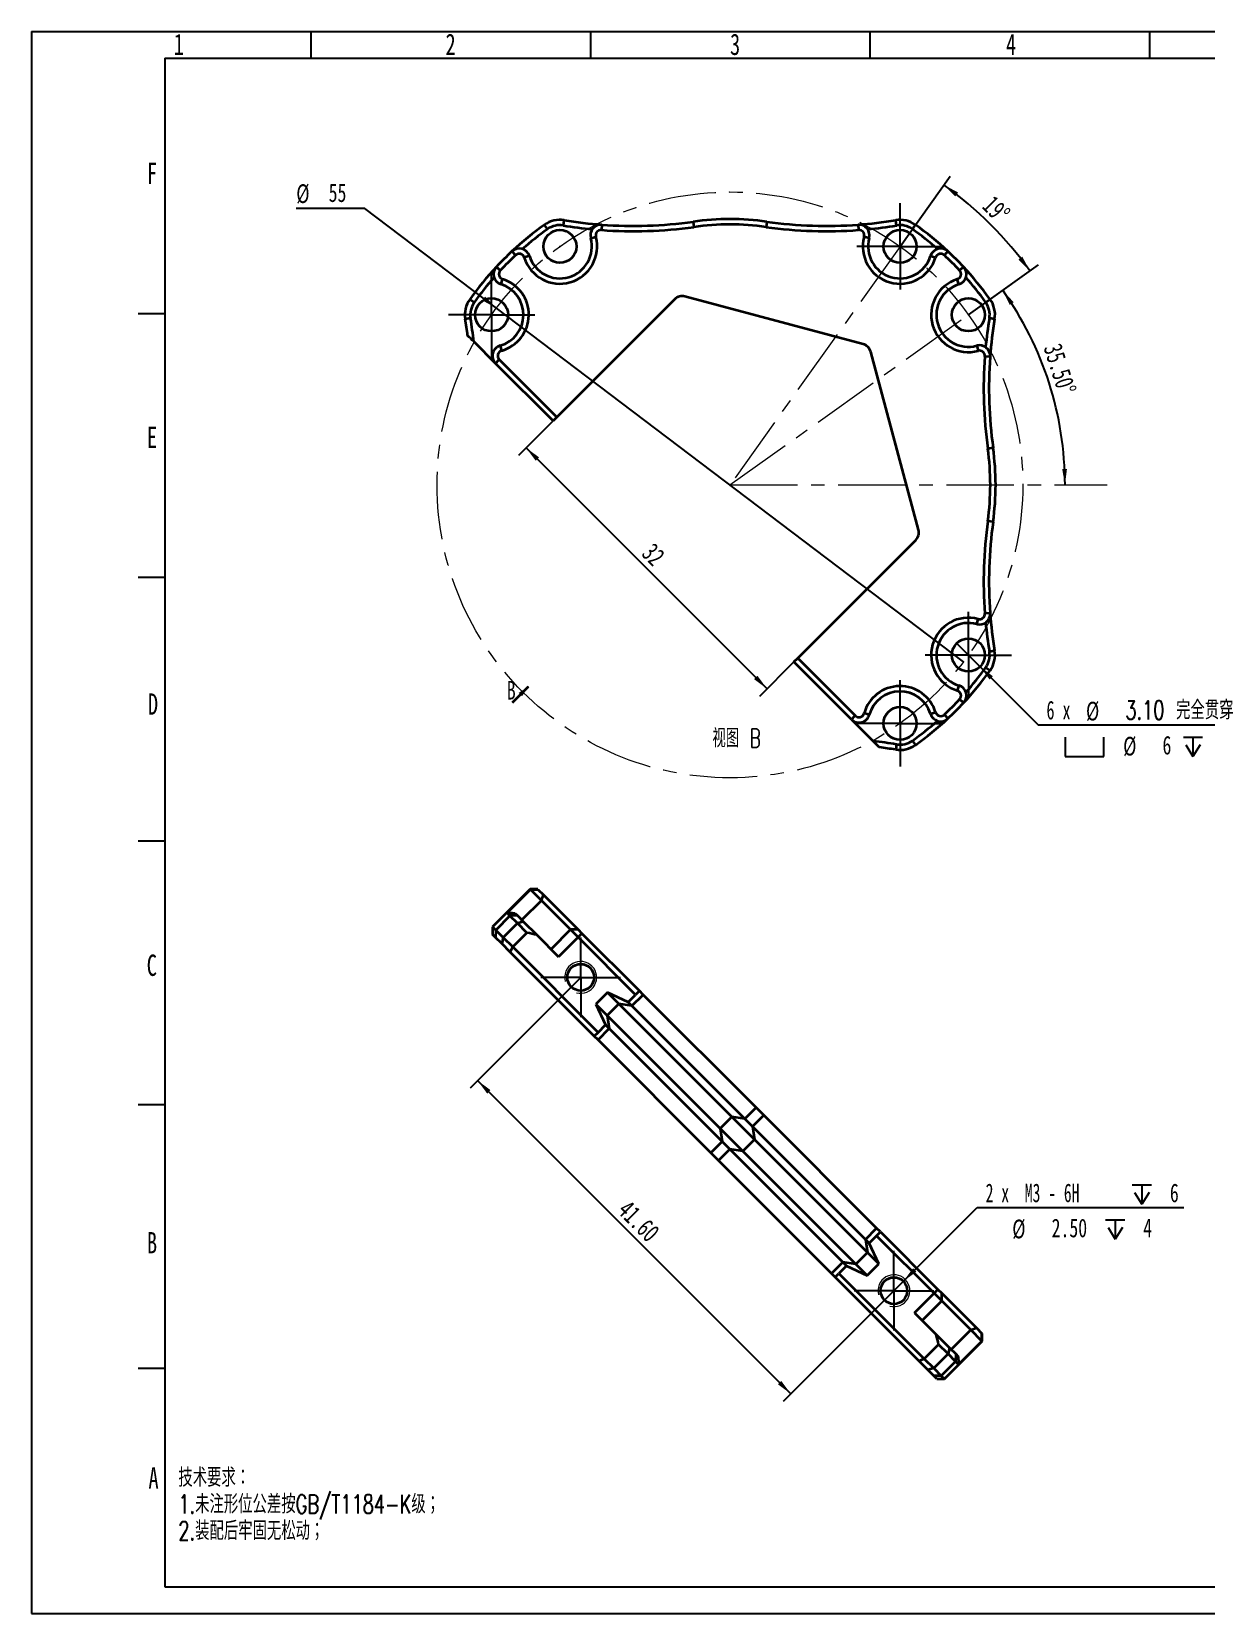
# Model space of a CAD drawing. Header units: millimetres. Extents: x 0 to 420, y 0 to 297.
# Drawn here: x 0 to 220.6, y 0 to 297 of the extents above; entities that cross this region are included whole.
import ezdxf

# ---------------------------------------------------------------- set-up
doc = ezdxf.new("R2010")
doc.units = ezdxf.units.MM
doc.header["$PDSIZE"] = -1
for name, pattern in [('CENTERX2', [20.32, 12.7, -2.54, 2.54, -2.54]), ('HIDDEN', [1.905, 1.27, -0.635]), ('PHANTOM', [12.7, 6.35, -1.27, 1.27, -1.27, 1.27, -1.27])]:
    doc.linetypes.add(name, pattern=pattern)
for name, color, linetype in [('中心线', 6, 'CENTERX2'), ('尺寸线', 5, 'Continuous'), ('细实线', 7, 'Continuous')]:
    doc.layers.add(name, color=color, linetype=linetype)
doc.layers.add('图框', color=7, linetype='Continuous', lineweight=50)
doc.layers.add('粗实线', color=7, linetype='Continuous', lineweight=25)
doc.styles.add('SLDTEXTSTYLE0', font='TXT', dxfattribs={"width": 0.7, "bigfont": 'bigfont'})
doc.styles.add('SLDTEXTSTYLE1', font='TXT', dxfattribs={"width": 0.7})
doc.styles.add('SLDTEXTSTYLE3', font='TXT', dxfattribs={"width": 0.633333})
doc.styles.add('SLDTEXTSTYLE4', font='TXT', dxfattribs={"width": 0.616667})
doc.styles.add('SLDTEXTSTYLE5', font='TXT', dxfattribs={"width": 0.65, "bigfont": 'bigfont'})
doc.dimstyles.new('SLDDIMSTYLE0', dxfattribs={"dimtxt": 3.5, "dimasz": 3, "dimexe": 0, "dimexo": 0.0625, "dimgap": 0.875, "dimtad": 2, "dimlfac": 0.5, "dimrnd": 1e-09, "dimzin": 12, "dimdsep": 46, "dimtxsty": 'SLDTEXTSTYLE1', "dimblk1": 'NONE', "dimsah": 1, "dimcen": 0, "dimadec": 0, "dimazin": 3, "dimtfac": 1, "dimtmove": 0, "dimatfit": 3, "dimldrblk": 'NONE', "dimfxl": 0, "dimfrac": 2, "dimtolj": 1, "dimtzin": 12, "dimarcsym": 0})
doc.dimstyles.new('SLDDIMSTYLE1', dxfattribs={"dimtxt": 3.5, "dimasz": 3, "dimexe": 0, "dimexo": 0.0625, "dimgap": 0.875, "dimtad": 2, "dimdec": 4, "dimlfac": 0.5, "dimzin": 4, "dimdsep": 46, "dimtxsty": 'SLDTEXTSTYLE1', "dimsah": 1, "dimcen": 0.09, "dimazin": 1, "dimtfac": 1, "dimtofl": 0, "dimtmove": 0, "dimatfit": 3, "dimfxl": 0, "dimfrac": 2, "dimtolj": 1, "dimtzin": 12, "dimarcsym": 0})
doc.dimstyles.new('SLDDIMSTYLE2', dxfattribs={"dimtxt": 3.5, "dimasz": 3, "dimexe": 0, "dimexo": 0.0625, "dimgap": 0.875, "dimtad": 2, "dimdec": 4, "dimlfac": 0.5, "dimzin": 12, "dimdsep": 46, "dimtxsty": 'SLDTEXTSTYLE1', "dimsah": 1, "dimcen": 0.09, "dimazin": 3, "dimtfac": 1, "dimtofl": 0, "dimtmove": 0, "dimatfit": 3, "dimfxl": 0, "dimfrac": 2, "dimtolj": 1, "dimtzin": 12, "dimarcsym": 0})
doc.dimstyles.new('SLDDIMSTYLE3', dxfattribs={"dimtxt": 3.5, "dimasz": 3, "dimexe": 0, "dimexo": 0.0625, "dimgap": 0.875, "dimtad": 0, "dimtih": 1, "dimtoh": 1, "dimlfac": 0.5, "dimrnd": 1e-09, "dimzin": 4, "dimdsep": 46, "dimtxsty": 'SLDTEXTSTYLE1', "dimblk1": 'NONE', "dimsah": 1, "dimcen": 0, "dimadec": 0, "dimazin": 1, "dimtfac": 1, "dimtmove": 0, "dimatfit": 3, "dimldrblk": 'NONE', "dimfxl": 0, "dimfrac": 2, "dimtolj": 1, "dimtzin": 12, "dimarcsym": 0})
doc.dimstyles.new('SLDDIMSTYLE4', dxfattribs={"dimtxt": 3.5, "dimasz": 3, "dimexe": 0, "dimexo": 0.0625, "dimgap": 0.875, "dimtad": 2, "dimlfac": 0.5, "dimrnd": 1e-09, "dimzin": 12, "dimdsep": 46, "dimtxsty": 'SLDTEXTSTYLE1', "dimsah": 1, "dimcen": 0.09, "dimadec": 0, "dimazin": 3, "dimtfac": 1, "dimtofl": 0, "dimtmove": 0, "dimatfit": 3, "dimfxl": 0, "dimfrac": 2, "dimtolj": 1, "dimtzin": 12, "dimarcsym": 0})
doc.dimstyles.new('SLDDIMSTYLE6', dxfattribs={"dimtxt": 3.5, "dimasz": 3, "dimexe": 0, "dimexo": 0.0625, "dimgap": 0.875, "dimtad": 2, "dimlfac": 0.5, "dimrnd": 1e-09, "dimzin": 4, "dimdsep": 46, "dimtxsty": 'SLDTEXTSTYLE1', "dimsah": 1, "dimcen": 0.09, "dimadec": 0, "dimazin": 1, "dimtfac": 1, "dimtofl": 0, "dimtmove": 0, "dimatfit": 3, "dimfxl": 0, "dimfrac": 2, "dimtolj": 1, "dimtzin": 12, "dimarcsym": 0})
doc.dimstyles.new('SLDDIMSTYLE7', dxfattribs={"dimtxt": 3.5, "dimasz": 3, "dimexe": 0, "dimexo": 0.0625, "dimgap": 0.875, "dimtad": 0, "dimtih": 1, "dimtoh": 1, "dimdec": 6, "dimlfac": 0.5, "dimrnd": 1e-09, "dimzin": 12, "dimdsep": 46, "dimtxsty": 'SLDTEXTSTYLE1', "dimblk1": 'NONE', "dimsah": 1, "dimcen": 0, "dimadec": 0, "dimazin": 3, "dimtfac": 1, "dimtmove": 0, "dimatfit": 3, "dimldrblk": 'NONE', "dimfxl": 0, "dimfrac": 2, "dimtolj": 1, "dimtzin": 12, "dimarcsym": 0})

# ---------------------------------------------------------------- blocks, each defined once
blk = doc.blocks.new('_D')
at = {"layer": '尺寸线'}
for p, q in [((62.55, 263.81), (49.71, 263.81)), ((87.3, 245.08), (62.55, 263.81)), ((175, 178.69), (87.3, 245.08))]:
    blk.add_line(p, q, dxfattribs=at)
blk.add_solid([(87.3, 245.08), (85.18, 247.25), (84.63, 246.54)], dxfattribs=at)
at = {"layer": '尺寸线', "char_height": 3.5, "attachment_point": 1, "style": 'SLDTEXTSTYLE1'}
for s, insert in [('%%c', (49.71, 268.33)), ('55', (55.78, 268.52))]:
    blk.add_mtext(s, dxfattribs=dict(at, insert=insert))
blk = doc.blocks.new('_None')
blk = doc.blocks.new('_D_1')
at = {"layer": '尺寸线'}
blk.add_line((175.93, 243.83), (184, 249.59), dxfattribs=at)
blk.add_arc((131.15, 211.89), 62.92, 0, 35.5, dxfattribs=at)
for points in [[(182.37, 248.42), (183.68, 245.69), (184.43, 246.19)], [(194.07, 211.89), (194.44, 214.9), (193.54, 214.88)]]:
    blk.add_solid(points, dxfattribs=at)
at = {"layer": '尺寸线', "insert": (193.35, 238.74), "char_height": 3.5, "attachment_point": 1, "rotation": 287.75, "style": 'SLDTEXTSTYLE1'}
blk.add_mtext('35.50°', dxfattribs=at)
blk = doc.blocks.new('_D_2')
at = {"layer": '尺寸线'}
for p, q in [((163.09, 256.67), (172.49, 269.85)), ((175.93, 243.83), (189.11, 253.23))]:
    blk.add_line(p, q, dxfattribs=at)
blk.add_arc((131.15, 211.89), 69.19, 35.5, 54.5, dxfattribs=at)
for points in [[(171.33, 268.22), (173.47, 266.06), (174, 266.79)], [(187.48, 252.07), (186.05, 254.74), (185.33, 254.2)]]:
    blk.add_solid(points, dxfattribs=at)
at = {"layer": '尺寸线', "insert": (180.79, 266.48), "char_height": 3.5, "attachment_point": 1, "rotation": 315, "style": 'SLDTEXTSTYLE1'}
blk.add_mtext('19°', dxfattribs=at)
blk = doc.blocks.new('SW_SYMBOL_HOLE_SPOT')
at = {"layer": '尺寸线', "color": 0}
for p, q in [((0, 875), (0, 75)), ((1600, 75), (1600, 875)), ((0, 75), (1600, 75))]:
    blk.add_line(p, q, dxfattribs=at)
blk = doc.blocks.new('SW_SYMBOL_HOLE_DEPTH')
at = {"layer": '尺寸线', "color": 0}
for p, q in [((0, 875), (800, 875)), ((400, 875), (400, 75)), ((100, 555), (400, 75)), ((700, 555), (400, 75))]:
    blk.add_line(p, q, dxfattribs=at)
blk = doc.blocks.new('_D_3')
at = {"layer": '尺寸线'}
for p, q in [((173.74, 182.14), (178.12, 177.76)), ((178.12, 177.76), (189, 166.85)), ((189, 166.85), (235.72, 166.85))]:
    blk.add_line(p, q, dxfattribs=at)
blk.add_solid([(178.12, 177.76), (179.92, 175.32), (180.55, 175.95)], dxfattribs=at)
at = {"layer": '尺寸线', "xscale": 0.004511737089201878, "yscale": 0.004511737089201878, "zscale": 0.004511737089201878}
for name, p in [('SW_SYMBOL_HOLE_SPOT', (194.13, 160.58)), ('SW_SYMBOL_HOLE_DEPTH', (216.3, 160.58))]:
    blk.add_blockref(name, p, dxfattribs=at)
at = {"layer": '尺寸线', "char_height": 3.5, "attachment_point": 1}
for s, insert, style in [('6 x', (190.59, 171.36), 'SLDTEXTSTYLE3'), ('%%c', (198.02, 171.17), 'SLDTEXTSTYLE1'), ('3.10 完全贯穿', (205.4, 171.36), 'SLDTEXTSTYLE0'), ('%%c', (205, 164.58), 'SLDTEXTSTYLE1'), ('6', (212.38, 164.78), 'SLDTEXTSTYLE1'), ('3.10', (223.36, 164.78), 'SLDTEXTSTYLE1')]:
    blk.add_mtext(s, dxfattribs=dict(at, insert=insert, style=style))
blk = doc.blocks.new('_D_4')
at = {"layer": '尺寸线'}
for p, q in [((97.92, 223.91), (91.45, 217.44)), ((138.12, 173.6), (92.86, 218.86)), ((143.17, 178.65), (136.71, 172.19))]:
    blk.add_line(p, q, dxfattribs=at)
for points in [[(92.86, 218.86), (94.67, 216.42), (95.3, 217.06)], [(138.12, 173.6), (136.32, 176.04), (135.68, 175.41)]]:
    blk.add_solid(points, dxfattribs=at)
at = {"layer": '尺寸线', "insert": (116.85, 201.25), "char_height": 3.5, "attachment_point": 1, "rotation": 315, "style": 'SLDTEXTSTYLE1'}
blk.add_mtext('32', dxfattribs=at)
blk = doc.blocks.new('SW_CENTERMARKSYMBOL_0')
at = {"layer": '中心线', "color": 0}
for p, q in [((0, 5), (0, 8.1)), ((0, 0), (0, 5)), ((-5, 0), (-8.1, 0)), ((0, 0), (-5, 0)), ((0, 0), (0, -5)), ((0, 0), (5, 0)), ((5, 0), (8.1, 0)), ((0, -5), (0, -8.1))]:
    blk.add_line(p, q, dxfattribs=at)
blk = doc.blocks.new('SW_CENTERMARKSYMBOL_1')
at = {"layer": '中心线', "color": 0}
for p, q in [((0, 5), (0, 8.1)), ((0, 0), (0, 5)), ((-5, 0), (-8.1, 0)), ((0, 0), (-5, 0)), ((0, 0), (0, -5)), ((0, 0), (5, 0)), ((5, 0), (8.1, 0)), ((0, -5), (0, -8.1))]:
    blk.add_line(p, q, dxfattribs=at)
blk = doc.blocks.new('SW_CENTERMARKSYMBOL_2')
at = {"layer": '中心线', "color": 0}
for p, q in [((0, 5), (0, 8.1)), ((0, 0), (0, 5)), ((-5, 0), (-8.1, 0)), ((0, 0), (-5, 0)), ((0, 0), (0, -5)), ((0, 0), (5, 0)), ((5, 0), (8.1, 0)), ((0, -5), (0, -8.1))]:
    blk.add_line(p, q, dxfattribs=at)
blk = doc.blocks.new('SW_CENTERMARKSYMBOL_3')
at = {"layer": '中心线', "color": 0}
for p, q in [((0, 5), (0, 8.1)), ((0, 0), (0, 5)), ((-5, 0), (-8.1, 0)), ((0, 0), (-5, 0)), ((0, 0), (0, -5)), ((0, 0), (5, 0)), ((5, 0), (8.1, 0)), ((0, -5), (0, -8.1))]:
    blk.add_line(p, q, dxfattribs=at)
blk = doc.blocks.new('SW_PROJECTIONARROW_0')
at = {"color": 0, "linetype": 'HIDDEN', "lineweight": 18}
blk.add_line((90.29, 171.03), (93.29, 174.03), dxfattribs=at)
blk.add_line((90.29, 171.03), (93.29, 174.03), dxfattribs=at)
at = {"color": 0, "linetype": 'PHANTOM', "lineweight": 35}
blk.add_line((90.29, 171.03), (93.29, 174.03), dxfattribs=at)
at = {"color": 0, "linetype": 'Continuous', "lineweight": 35}
blk.add_solid([(93.29, 174.03), (91.47, 172.85), (92.11, 172.21)], dxfattribs=at)
blk.add_solid([(93.29, 174.03), (91.47, 172.85), (92.11, 172.21)], dxfattribs=at)
at = {"color": 0, "linetype": 'Continuous', "lineweight": 35, "insert": (89.24, 175.09), "char_height": 3.5, "attachment_point": 1, "style": 'SLDTEXTSTYLE1'}
blk.add_mtext('B', dxfattribs=at)
blk.add_mtext('B', dxfattribs=at)
blk = doc.blocks.new('_D_6')
at = {"layer": '尺寸线'}
for p, q in [((103.12, 119.42), (82.33, 98.64)), ((142.58, 41.22), (83.75, 100.05)), ((161.95, 60.59), (141.16, 39.8))]:
    blk.add_line(p, q, dxfattribs=at)
for points in [[(83.75, 100.05), (85.55, 97.61), (86.18, 98.25)], [(142.58, 41.22), (140.77, 43.66), (140.14, 43.02)]]:
    blk.add_solid(points, dxfattribs=at)
at = {"layer": '尺寸线', "insert": (112.32, 77.86), "char_height": 3.5, "attachment_point": 1, "rotation": 315, "style": 'SLDTEXTSTYLE1'}
blk.add_mtext('41.60', dxfattribs=at)
blk = doc.blocks.new('_D_7')
at = {"layer": '尺寸线'}
for p, q in [((163.72, 62.36), (177.58, 76.2)), ((177.58, 76.2), (216.37, 76.2)), ((160.18, 58.82), (163.72, 62.36))]:
    blk.add_line(p, q, dxfattribs=at)
blk.add_solid([(163.72, 62.36), (166.16, 64.16), (165.52, 64.79)], dxfattribs=at)
at = {"layer": '尺寸线', "xscale": 0.004511737089201878, "yscale": 0.004511737089201878, "zscale": 0.004511737089201878}
for p in [(206.7, 76.51), (201.7, 69.92)]:
    blk.add_blockref('SW_SYMBOL_HOLE_DEPTH', p, dxfattribs=at)
at = {"layer": '尺寸线', "char_height": 3.5, "attachment_point": 1}
for s, insert, style in [('2 x  M3 - 6H', (179.17, 80.71), 'SLDTEXTSTYLE4'), ('6', (213.77, 80.71), 'SLDTEXTSTYLE1'), ('%%c', (184.17, 73.93), 'SLDTEXTSTYLE1'), ('2.50', (191.56, 74.12), 'SLDTEXTSTYLE1'), ('4', (208.76, 74.12), 'SLDTEXTSTYLE1')]:
    blk.add_mtext(s, dxfattribs=dict(at, insert=insert, style=style))
blk = doc.blocks.new('SW_CENTERMARKSYMBOL_4')
at = {"layer": '中心线', "color": 0}
for p, q in [((0, 5), (0, 7.5)), ((0, 0), (0, 5)), ((-5, 0), (-7.5, 0)), ((0, 0), (-5, 0)), ((0, 0), (0, -5)), ((0, 0), (5, 0)), ((5, 0), (7.5, 0)), ((0, -5), (0, -7.5))]:
    blk.add_line(p, q, dxfattribs=at)
blk = doc.blocks.new('SW_CENTERMARKSYMBOL_5')
at = {"layer": '中心线', "color": 0}
for p, q in [((0, 5), (0, 7.5)), ((0, 0), (0, 5)), ((-5, 0), (-7.5, 0)), ((0, 0), (-5, 0)), ((0, 0), (0, -5)), ((0, 0), (5, 0)), ((5, 0), (7.5, 0)), ((0, -5), (0, -7.5))]:
    blk.add_line(p, q, dxfattribs=at)

msp = doc.modelspace()

# ---------------------------------------------------------------- linework, layer by layer
at = {"color": 7, "linetype": 'Continuous', "lineweight": 35}
for p, q in [((99.8640771, 260.6116827), (100.0272487, 261.5982804)), ((162.4360294, 260.6116827), (162.2728578, 261.5982804)), ((96.8885789, 259.921754), (96.3078759, 260.7358695)), ((105.0026942, 258.2339868), (105.9679115, 258.4954359)), ((107.0830762, 260.7512561), (107.0081025, 259.7540706)), ((124.2089686, 261.3038283), (124.3480685, 260.3135499)), ((138.091138, 261.3038283), (137.9520381, 260.3135499)), ((155.2170303, 260.7512561), (155.2920041, 259.7540706)), ((157.2974123, 258.2339868), (156.3321951, 258.4954359)), ((165.4115277, 259.921754), (165.9922306, 260.7358695)), ((90.2081613, 255.7496438), (90.8905261, 255.018632)), ((172.0919453, 255.7496438), (171.4095804, 255.018632)), ((87.2893479, 252.8308304), (88.0203596, 252.1484655)), ((93.4825159, 254.8820382), (92.5277035, 254.5848292)), ((168.8175906, 254.8820382), (169.7724031, 254.5848292)), ((175.0107587, 252.8308304), (174.2797469, 252.1484655)), ((88.1569535, 249.5564757), (88.4541624, 250.5112882)), ((174.1431531, 249.5564757), (173.8459441, 250.5112882)), ((83.1172377, 246.1504128), (82.3031222, 246.7311157)), ((120.770085, 246.7638041), (98.6231413, 224.6168605)), ((156.1625888, 238.3156875), (122.7019366, 247.2814422)), ((179.9969844, 246.7311157), (179.1828689, 246.1504128)), ((82.4273089, 243.1749145), (81.4407112, 243.0117429)), ((180.8593953, 243.0117429), (179.8727976, 243.1749145)), ((83.0292296, 238.7965586), (87.1162032, 234.709585)), ((87.9912375, 238.0497491), (88.2608272, 237.0867738)), ((177.4951017, 238.0362974), (177.7565508, 237.0710802)), ((87.1162032, 234.709585), (87.82331, 235.4166918)), ((97.9160346, 223.9097537), (87.1162032, 234.709585)), ((87.82331, 235.4166918), (98.6231413, 224.6168605)), ((166.5425571, 203.4408218), (157.5768023, 236.9014739)), ((180.012371, 235.9559154), (179.0151855, 236.0308892)), ((98.6231413, 224.6168605), (97.9160346, 223.9097537)), ((180.5649432, 218.8300231), (179.5746648, 218.6909232)), ((180.5649432, 204.9478537), (179.5746648, 205.0869536)), ((143.8779753, 179.3620265), (166.024919, 201.5089701)), ((180.012371, 187.8219614), (179.0151855, 187.7469876)), ((177.4951017, 185.7415793), (177.7565508, 186.7067966)), ((143.1708685, 178.6549197), (143.8779753, 179.3620265)), ((153.9706999, 167.8550884), (143.1708685, 178.6549197)), ((143.8779753, 179.3620265), (154.6778066, 168.5621951)), ((179.8727976, 180.6029622), (180.8593953, 180.7661338)), ((179.1828689, 177.627464), (179.9969844, 177.046761)), ((174.1431531, 174.221401), (173.8459441, 173.2665886)), ((175.0107587, 170.9470464), (174.2797469, 171.6294113)), ((153.9706999, 167.8550884), (154.6778066, 168.5621951)), ((153.9706999, 167.8550884), (158.0576735, 163.7681147)), ((157.310864, 168.7301227), (156.3478887, 168.9997123)), ((168.8175906, 168.8958386), (169.7724031, 169.1930475)), ((172.0919453, 168.028233), (171.4095804, 168.7592447)), ((165.4115277, 163.8561228), (165.9922306, 163.0420073)), ((162.4360294, 163.1661941), (162.2728578, 162.1795964)), ((93.6403677, 135.9668025), (86.5692999, 128.8957347)), ((89.2814138, 131.5576323), (93.6654759, 135.9416943)), ((95.736456, 133.8707142), (92.0595007, 130.1937589)), ((95.0545812, 135.9668025), (93.6403677, 135.9668025)), ((93.6654759, 135.9416943), (93.6403677, 135.9668025)), ((93.6654759, 135.9416943), (95.0792709, 135.9421128)), ((95.736456, 133.8707142), (93.6654759, 135.9416943)), ((95.0545812, 135.9668025), (95.0792709, 135.9421128)), ((95.0792709, 135.9421128), (96.114761, 134.9066227)), ((95.736456, 133.8707142), (96.114761, 134.9066227)), ((101.2253127, 128.3818575), (95.736456, 133.8707142)), ((96.114761, 134.9066227), (102.6395262, 128.3818575)), ((89.8381583, 131.0008878), (87.1511525, 128.313882)), ((89.8381583, 131.0008878), (89.2814138, 131.5576323)), ((91.2426743, 131.0105853), (89.8381583, 131.0008878)), ((91.2666392, 129.5724068), (89.8381583, 131.0008878)), ((90.7559717, 131.4972879), (91.2426743, 131.0105853)), ((91.2426743, 131.0105853), (92.3854591, 129.8678006)), ((86.5692999, 128.8957347), (86.5692999, 127.4815211)), ((86.5692999, 128.8957347), (87.1511525, 128.313882)), ((87.1511525, 128.313882), (87.141455, 126.909366)), ((87.1511525, 128.313882), (88.5796335, 126.8854011)), ((91.2666392, 129.5724068), (88.5796335, 126.8854011)), ((90.3402323, 125.1248022), (93.0272381, 127.811808)), ((92.3854591, 129.8678006), (91.2666392, 129.5724068)), ((93.0272381, 127.811808), (91.2666392, 129.5724068)), ((92.3854591, 129.8678006), (94.8755974, 127.3776623)), ((101.2253127, 128.3818575), (97.5483574, 124.7049022)), ((102.6395262, 128.3818575), (101.2253127, 128.3818575)), ((102.6395262, 126.9676439), (101.2253127, 128.3818575)), ((102.6395262, 128.3818575), (103.346633, 127.6747507)), ((87.141455, 126.909366), (86.5692999, 127.4815211)), ((88.2842397, 125.7665812), (87.141455, 126.909366)), ((88.5796335, 126.8854011), (88.2842397, 125.7665812)), ((89.8746152, 124.1762058), (88.2842397, 125.7665812)), ((88.5796335, 126.8854011), (90.3402323, 125.1248022)), ((90.3402323, 125.1248022), (106.3682897, 109.0967448)), ((94.8755974, 127.3776623), (98.962571, 123.2906886)), ((102.6395262, 126.9676439), (98.962571, 123.2906886)), ((102.6395262, 126.9676439), (103.346633, 127.6747507)), ((113.4393576, 116.1678126), (102.6395262, 126.9676439)), ((103.346633, 127.6747507), (114.1464643, 116.8749194)), ((105.661183, 108.389638), (89.8746152, 124.1762058)), ((108.1672536, 116.5525629), (105.9835395, 114.3688487)), ((112.025144, 114.753599), (108.1672536, 116.5525629)), ((108.1672536, 116.5525629), (110.2885739, 114.4312425)), ((112.025144, 114.753599), (113.4393576, 116.1678126)), ((112.7322508, 114.0464922), (114.8535711, 116.1678126)), ((114.1464643, 116.8749194), (113.4393576, 116.1678126)), ((114.8535711, 116.1678126), (114.1464643, 116.8749194)), ((136.0667746, 94.9546092), (114.8535711, 116.1678126)), ((105.9835395, 114.3688487), (107.7825033, 110.5109583)), ((105.9835395, 114.3688487), (108.1048598, 112.2475284)), ((110.2885739, 114.4312425), (108.1048598, 112.2475284)), ((110.2885739, 114.4312425), (131.5017774, 93.2180391)), ((112.7322508, 114.0464922), (110.2885739, 114.4312425)), ((112.025144, 114.753599), (112.7322508, 114.0464922)), ((112.7322508, 114.0464922), (133.9454542, 92.8332888)), ((106.3682897, 109.0967448), (107.7825033, 110.5109583)), ((107.7825033, 110.5109583), (108.4896101, 109.8038516)), ((108.1048598, 112.2475284), (108.4896101, 109.8038516)), ((108.1048598, 112.2475284), (129.3180632, 91.034325)), ((106.3682897, 109.0967448), (105.661183, 108.389638)), ((106.3682897, 107.6825312), (105.661183, 108.389638)), ((106.3682897, 107.6825312), (108.4896101, 109.8038516)), ((127.5814932, 86.4693278), (106.3682897, 107.6825312)), ((108.4896101, 109.8038516), (129.7028135, 88.5906481)), ((131.5017774, 93.2180391), (129.3180632, 91.034325)), ((133.9454542, 92.8332888), (131.5017774, 93.2180391)), ((131.5017774, 93.2180391), (135.7444181, 88.9753984)), ((133.9454542, 92.8332888), (136.0667746, 94.9546092)), ((133.9454542, 92.8332888), (135.3596678, 91.4190752)), ((135.3596678, 91.4190752), (137.4809881, 93.5403956)), ((137.4809881, 93.5403956), (136.0667746, 94.9546092)), ((158.6941916, 72.3271922), (137.4809881, 93.5403956)), ((129.3180632, 91.034325), (129.7028135, 88.5906481)), ((129.3180632, 91.034325), (133.5607039, 86.7916843)), ((135.3596678, 91.4190752), (156.5728712, 70.2058718)), ((135.3596678, 91.4190752), (135.7444181, 88.9753984)), ((127.5814932, 86.4693278), (129.7028135, 88.5906481)), ((128.9957067, 85.0551142), (127.5814932, 86.4693278)), ((128.9957067, 85.0551142), (131.1170271, 87.1764346)), ((129.7028135, 88.5906481), (131.1170271, 87.1764346)), ((131.1170271, 87.1764346), (152.3302305, 65.9632311)), ((133.5607039, 86.7916843), (131.1170271, 87.1764346)), ((135.7444181, 88.9753984), (133.5607039, 86.7916843)), ((133.5607039, 86.7916843), (154.7739074, 65.5784808)), ((135.7444181, 88.9753984), (156.9576215, 67.762195)), ((150.2089102, 63.8419108), (128.9957067, 85.0551142)), ((156.5728712, 70.2058718), (158.6941916, 72.3271922)), ((159.4012983, 71.6200854), (158.6941916, 72.3271922)), ((158.6941916, 70.9129786), (159.4012983, 71.6200854)), ((159.4012983, 71.6200854), (170.2011296, 60.8202541)), ((156.5728712, 70.2058718), (156.9576215, 67.762195)), ((156.5728712, 70.2058718), (157.279978, 69.498765)), ((158.6941916, 70.9129786), (157.279978, 69.498765)), ((159.0789418, 65.6408746), (157.279978, 69.498765)), ((169.4940229, 60.1131473), (158.6941916, 70.9129786)), ((150.2089102, 63.8419108), (152.3302305, 65.9632311)), ((154.7739074, 65.5784808), (152.3302305, 65.9632311)), ((152.3302305, 65.9632311), (153.0373373, 65.2561243)), ((156.9576215, 67.762195), (154.7739074, 65.5784808)), ((154.7739074, 65.5784808), (156.8952277, 63.4571605)), ((156.8952277, 63.4571605), (159.0789418, 65.6408746)), ((156.9576215, 67.762195), (159.0789418, 65.6408746)), ((150.916017, 63.134804), (150.2089102, 63.8419108)), ((150.916017, 63.134804), (151.6231237, 63.8419108)), ((166.7025848, 47.3482362), (150.916017, 63.134804)), ((153.0373373, 65.2561243), (151.6231237, 63.8419108)), ((151.6231237, 63.8419108), (167.6511812, 47.8138534)), ((153.0373373, 65.2561243), (156.8952277, 63.4571605)), ((165.8170676, 56.436192), (169.4940229, 60.1131473)), ((169.4940229, 60.1131473), (170.2011296, 60.8202541)), ((170.9082364, 58.6989337), (169.4940229, 60.1131473)), ((170.2011296, 60.8202541), (170.9082364, 60.1131473)), ((170.9082364, 58.6989337), (170.9082364, 60.1131473)), ((170.9082364, 60.1131473), (177.4330017, 53.588382)), ((165.8170676, 56.436192), (169.9040412, 52.3492184)), ((167.2312812, 55.0219785), (170.9082364, 58.6989337)), ((176.3970931, 53.210077), (170.9082364, 58.6989337)), ((176.3970931, 53.210077), (177.4330017, 53.588382)), ((177.4330017, 53.588382), (178.4684917, 52.552892)), ((170.3381869, 50.5008591), (167.6511812, 47.8138534)), ((169.9040412, 52.3492184), (172.3941795, 49.8590801)), ((172.0987858, 48.7402603), (170.3381869, 50.5008591)), ((171.4221136, 44.0429209), (178.4931814, 51.1139887)), ((172.7201379, 49.5331218), (176.3970931, 53.210077)), ((178.4680733, 51.1390969), (174.0840112, 46.7550348)), ((178.4680733, 51.1390969), (176.3970931, 53.210077)), ((178.4680733, 51.1390969), (178.4684917, 52.552892)), ((178.4931814, 51.1139887), (178.4680733, 51.1390969)), ((178.4684917, 52.552892), (178.4931814, 52.5282023)), ((178.4931814, 51.1139887), (178.4931814, 52.5282023)), ((167.6511812, 47.8138534), (169.41178, 46.0532545)), ((172.0987858, 48.7402603), (169.41178, 46.0532545)), ((172.3941795, 49.8590801), (172.0987858, 48.7402603)), ((173.5272667, 47.3117793), (172.0987858, 48.7402603)), ((172.3941795, 49.8590801), (173.5369643, 48.7162953)), ((173.5369643, 48.7162953), (173.5272667, 47.3117793)), ((173.5369643, 48.7162953), (174.0236669, 48.2295928)), ((168.2929602, 45.7578608), (166.7025848, 47.3482362)), ((169.41178, 46.0532545), (168.2929602, 45.7578608)), ((169.4357449, 44.615076), (168.2929602, 45.7578608)), ((169.41178, 46.0532545), (170.840261, 44.6247736)), ((170.840261, 44.6247736), (169.4357449, 44.615076)), ((170.0079001, 44.0429209), (169.4357449, 44.615076)), ((173.5272667, 47.3117793), (170.840261, 44.6247736)), ((170.840261, 44.6247736), (171.4221136, 44.0429209)), ((174.0840112, 46.7550348), (173.5272667, 47.3117793)), ((170.0079001, 44.0429209), (171.4221136, 44.0429209))]:
    msp.add_line(p, q, dxfattribs=at)
at = {"color": 7, "linetype": 'CENTERX2', "lineweight": 18}
for p, q in [((163.0887158, 256.6652919), (131.1500533, 211.8889384)), ((131.1500533, 211.8889384), (175.9264068, 243.827601)), ((131.1500533, 211.8889384), (202.0093448, 211.8889384))]:
    msp.add_line(p, q, dxfattribs=at)
msp.add_circle((131.1500533, 211.8889384), 55, dxfattribs=at)
at = {"color": 7, "linetype": 'Continuous', "lineweight": 35}
for centre, radius in [((99.2113907, 256.6652919), 3.1), ((163.0887158, 256.6652919), 3.1), ((86.3736998, 243.827601), 3.1), ((175.9264068, 243.827601), 3.1), ((175.9264068, 179.9502758), 3.1), ((163.0887158, 167.1125849), 3.1), ((103.1155986, 119.4205038), 2.5), ((161.9468827, 60.5892196), 2.5)]:
    msp.add_circle(centre, radius, dxfattribs=at)
for centre, radius, start, end in [((99.2113907, 256.6652919), 5, 80.608964308, 125.5), ((113.0809771, 340.5260967), 80, 260.608964308, 265.700285351), ((131.1500533, 211.8889384), 49.9, 82.004235668, 97.995764332), ((149.2191295, 340.5260967), 80, 274.299714649, 279.391035692), ((163.0887158, 256.6652919), 5, 54.5, 99.391035692), ((131.1500533, 211.8889384), 60, 125.5, 133.028719609), ((131.1500533, 211.8889384), 59, 125.5, 131.332199067), ((99.2113907, 256.6652919), 7, 197.290043136, 15.156066845), ((99.2113907, 256.6652919), 4, 80.608964308, 125.5), ((113.0809771, 340.5260967), 81, 260.608964308, 264.482580608), ((106.9331287, 258.7568851), 2, 85.700285351, 195.156066845), ((106.9331287, 258.7568851), 1, 85.700285351, 195.156066845), ((113.0809771, 340.5260967), 81, 265.700285351, 277.995764332), ((113.0809771, 340.5260967), 80, 265.700285351, 277.995764332), ((131.1500533, 211.8889384), 48.9, 82.004235668, 97.995764332), ((149.2191295, 340.5260967), 81, 262.004235668, 274.299714649), ((149.2191295, 340.5260967), 80, 262.004235668, 274.299714649), ((155.3669778, 258.7568851), 2, 344.843933155, 94.299714649), ((155.3669778, 258.7568851), 1, 344.843933155, 94.299714649), ((163.0887158, 256.6652919), 7, 164.843933155, 342.709956864), ((149.2191295, 340.5260967), 81, 275.517419392, 279.391035692), ((163.0887158, 256.6652919), 4, 54.5, 99.391035692), ((131.1500533, 211.8889384), 59, 48.667800933, 54.5), ((131.1500533, 211.8889384), 60, 46.971280391, 54.5), ((131.1500533, 211.8889384), 60, 133.028719609, 136.971280391), ((91.572891, 254.2876203), 2, 17.290043136, 133.028719609), ((99.2113907, 256.6652919), 6, 197.290043136, 15.156066845), ((163.0887158, 256.6652919), 6, 164.843933155, 342.709956864), ((170.7272155, 254.2876203), 2, 46.971280391, 162.709956864), ((131.1500533, 211.8889384), 60, 43.028719609, 46.971280391), ((131.1500533, 211.8889384), 60, 136.971280391, 144.5), ((88.7513714, 251.4661007), 2, 136.971280391, 252.709956864), ((131.1500533, 211.8889384), 59, 133.028719609, 136.971280391), ((91.572891, 254.2876203), 1, 17.290043136, 133.028719609), ((170.7272155, 254.2876203), 1, 46.971280391, 162.709956864), ((131.1500533, 211.8889384), 59, 43.028719609, 46.971280391), ((173.5487352, 251.4661007), 2, 287.290043136, 43.028719609), ((131.1500533, 211.8889384), 60, 35.5, 43.028719609), ((131.1500533, 211.8889384), 59, 138.667800933, 144.5), ((88.7513714, 251.4661007), 1, 136.971280391, 252.709956864), ((86.3736998, 243.827601), 6, 285.639848953, 72.709956864), ((86.3736998, 243.827601), 7, 285.639848953, 72.709956864), ((175.9264068, 243.827601), 7, 107.290043136, 285.156066845), ((175.9264068, 243.827601), 6, 107.290043136, 285.156066845), ((173.5487352, 251.4661007), 1, 287.290043136, 43.028719609), ((131.1500533, 211.8889384), 59, 35.5, 41.332199067), ((86.3736998, 243.827601), 5, 144.5, 189.391035692), ((122.1842985, 245.3495905), 2, 75, 135), ((175.9264068, 243.827601), 5, 350.608964308, 35.5), ((86.3736998, 243.827601), 4, 144.5, 189.391035692), ((175.9264068, 243.827601), 4, 350.608964308, 35.5), ((2.512895, 229.9580146), 80, 7.166171952, 9.391035692), ((2.512895, 229.9580146), 81, 6.264464699, 9.391035692), ((259.7872115, 229.9580146), 81, 170.608964308, 174.482580608), ((259.7872115, 229.9580146), 80, 170.608964308, 175.700285351), ((88.5304168, 236.1237985), 2, 105.639848953, 225), ((155.6449507, 236.3838358), 2, 15, 75), ((178.018, 236.1058629), 2, 355.700285351, 105.156066845), ((88.5304168, 236.1237985), 1, 105.639848953, 225), ((178.018, 236.1058629), 1, 355.700285351, 105.156066845), ((259.7872115, 229.9580146), 81, 175.700285351, 187.995764332), ((259.7872115, 229.9580146), 80, 175.700285351, 187.995764332), ((131.1500533, 211.8889384), 48.9, 352.004235668, 7.995764332), ((131.1500533, 211.8889384), 49.9, 352.004235668, 7.995764332), ((259.7872115, 193.8198622), 81, 172.004235668, 184.299714649), ((259.7872115, 193.8198622), 80, 172.004235668, 184.299714649), ((164.6107054, 202.9231837), 2, 315, 15), ((178.018, 187.6720138), 2, 254.843933155, 4.299714649), ((178.018, 187.6720138), 1, 254.843933155, 4.299714649), ((259.7872115, 193.8198622), 80, 184.299714649, 189.391035692), ((175.9264068, 179.9502758), 7, 74.843933155, 252.709956864), ((175.9264068, 179.9502758), 6, 74.843933155, 252.709956864), ((259.7872115, 193.8198622), 81, 185.517419392, 189.391035692), ((175.9264068, 179.9502758), 4, 324.5, 9.391035692), ((175.9264068, 179.9502758), 5, 324.5, 9.391035692), ((131.1500533, 211.8889384), 60, 316.971280391, 324.5), ((131.1500533, 211.8889384), 59, 318.667800933, 324.5), ((163.0887158, 167.1125849), 7, 17.290043136, 164.360151047), ((163.0887158, 167.1125849), 6, 17.290043136, 164.360151047), ((173.5487352, 172.3117761), 1, 316.971280391, 72.709956864), ((173.5487352, 172.3117761), 2, 316.971280391, 72.709956864), ((131.1500533, 211.8889384), 59, 313.028719609, 316.971280391), ((131.1500533, 211.8889384), 60, 313.028719609, 316.971280391), ((155.3849134, 169.2693019), 2, 225, 344.360151047), ((155.3849134, 169.2693019), 1, 225, 344.360151047), ((131.1500533, 211.8889384), 59, 305.5, 311.332199067), ((131.1500533, 211.8889384), 60, 305.5, 313.028719609), ((170.7272155, 169.4902565), 2, 197.290043136, 313.028719609), ((170.7272155, 169.4902565), 1, 197.290043136, 313.028719609), ((149.2191295, 83.2517801), 81, 80.608964308, 83.735535301), ((163.0887158, 167.1125849), 4, 260.608964308, 305.5), ((149.2191295, 83.2517801), 80, 80.608964308, 82.833828048), ((163.0887158, 167.1125849), 5, 260.608964308, 305.5)]:
    msp.add_arc(centre, radius, start, end, dxfattribs=at)
at = {"color": 7, "linetype": 'Continuous', "lineweight": 18}
for centre in [(103.1155986, 119.4205038), (161.9468827, 60.5892196)]:
    msp.add_arc(centre, 3, 255, 195, dxfattribs=at)
at = {"color": 7, "linetype": 'Continuous', "lineweight": 35}
for points in [[(83.0292296, 238.7965586), (82.6498584, 239.1759298), (82.2694522, 239.556336), (81.8879771, 239.9378111)], [(159.198926, 162.6268622), (158.8174509, 163.0083373), (158.4370447, 163.3887435), (158.0576735, 163.7681147)], [(94.8755974, 127.3776623), (94.2588435, 127.5196508), (93.6426999, 127.6643196), (93.0272381, 127.811808)], [(89.8746152, 124.1762058), (90.0301286, 124.4921865), (90.1853365, 124.8083841), (90.3402323, 125.1248022)], [(170.3381869, 50.5008591), (170.1906985, 51.1163209), (170.0460298, 51.7324646), (169.9040412, 52.3492184)], [(167.6511812, 47.8138534), (167.334763, 47.6589575), (167.0185654, 47.5037497), (166.7025848, 47.3482362)]]:
    msp.add_open_spline(points, degree=3, dxfattribs=at)
for points, knots in [([(89.2814138, 131.5576323), (89.291247, 131.5477991), (89.4786767, 131.5353779), (90.0278277, 131.5134123), (90.3791662, 131.5039784), (90.7559717, 131.4972879)], [0, 0, 0, 0, 0.5, 0.5, 1, 1, 1, 1]), ([(174.0236669, 48.2295928), (174.0270152, 48.0410163), (174.0309798, 47.861889), (174.0400319, 47.5256581), (174.0452121, 47.3661522), (174.0617074, 46.9530846), (174.0741411, 46.764905), (174.0840112, 46.7550348)], [0, 0, 0, 0, 0.25, 0.25, 0.5, 0.5, 1, 1, 1, 1])]:
    msp.add_open_spline(points, degree=3, knots=knots, dxfattribs=at)
at = {"color": 7, "linetype": 'Continuous', "lineweight": 0}
for p in [(99.2113907, 256.6652919), (175.9264068, 243.827601), (103.1155986, 119.4205038), (161.9468827, 60.5892196)]:
    msp.add_point(p, dxfattribs=at)
at = {"layer": '粗实线'}
for p, q in [((25, 292), (25, 5)), ((25, 292), (415, 292)), ((25, 5), (415, 5))]:
    msp.add_line(p, q, dxfattribs=at)
at = {"layer": '细实线'}
for p, q in [((0, 297), (420, 297)), ((0, 297), (0, 0)), ((52.5, 292), (52.5, 297)), ((105, 292), (105, 297)), ((157.5, 292), (157.5, 297)), ((210, 292), (210, 297)), ((25, 244), (20, 244)), ((25, 194.5), (20, 194.5)), ((25, 145), (20, 145)), ((25, 95.5), (20, 95.5)), ((25, 46), (20, 46)), ((0, 0), (420, 0))]:
    msp.add_line(p, q, dxfattribs=at)

# ---------------------------------------------------------------- block references
at = {"color": 7, "linetype": 'Continuous', "lineweight": 35}
msp.add_blockref('SW_PROJECTIONARROW_0', (0, 0), dxfattribs=at)
at = {"layer": '中心线'}
for name, p in [('SW_CENTERMARKSYMBOL_2', (163.0887158, 256.6652919)), ('SW_CENTERMARKSYMBOL_3', (86.3736998, 243.827601)), ('SW_CENTERMARKSYMBOL_1', (175.9264068, 179.9502758)), ('SW_CENTERMARKSYMBOL_0', (163.0887158, 167.1125849)), ('SW_CENTERMARKSYMBOL_5', (103.1155986, 119.4205038)), ('SW_CENTERMARKSYMBOL_4', (161.9468827, 60.5892196))]:
    msp.add_blockref(name, p, dxfattribs=at)

# ---------------------------------------------------------------- texts
at = {"layer": '图框', "attachment_point": 1}
for s, insert, char_height, style in [('1', (26.7029387, 296.6233908), 4, 'SLDTEXTSTYLE1'), ('2', (77.7325553, 296.6233908), 4, 'SLDTEXTSTYLE1'), ('3', (131.1634182, 296.6233908), 4, 'SLDTEXTSTYLE1'), ('4', (182.9896605, 296.6233908), 4, 'SLDTEXTSTYLE1'), ('F', (21.6639901, 272.4030796), 4, 'SLDTEXTSTYLE1'), ('E', (21.6639901, 222.8107015), 4, 'SLDTEXTSTYLE1'), ('D', (21.8415257, 172.7413913), 4, 'SLDTEXTSTYLE1'), ('C', (21.6195456, 123.7013542), 4, 'SLDTEXTSTYLE1'), ('B', (21.6639901, 71.5911306), 4, 'SLDTEXTSTYLE1'), ('A', (21.9450487, 27.4340485), 4, 'SLDTEXTSTYLE1'), ('技术要求：', (27.5608893, 27.2721648), 3.5, 'SLDTEXTSTYLE0'), ('1.未注形位公差按GB/T1184-K级；', (27.5608893, 22.2721649), 3.5, 'SLDTEXTSTYLE0'), ('2.装配后牢固无松动；', (27.5608893, 17.272165), 3.5, 'SLDTEXTSTYLE0')]:
    msp.add_mtext(s, dxfattribs=dict(at, insert=insert, char_height=char_height, style=style))
at = {"layer": '细实线', "insert": (132.3939139, 166.083024), "char_height": 3.5, "attachment_point": 2, "style": 'SLDTEXTSTYLE5'}
msp.add_mtext('视图 B', dxfattribs=at)

# ---------------------------------------------------------------- dimensions: what is measured, and where the dimension line sits
at = {"layer": '尺寸线'}
dim = msp.add_diameter_dim_2p(p1=(175.0030937, 178.6938959), p2=(87.2970129, 245.0839809), dimstyle='SLDDIMSTYLE0', dxfattribs=at)
dim.commit()
dim.dimension.update_dxf_attribs({"geometry": '_D', "text_midpoint": (55.3371745, 267.1083804), "dimtype": 163})
for base, line1, line2, dimstyle, picture, middle in [((180.0768562, 260.8157413), ((131.1500533, 211.8889384), (175.9264068, 243.827601)), ((163.0887158, 256.6652919), (131.1500533, 211.8889384)), 'SLDDIMSTYLE2', '_D_2', (180.0768562, 260.8157413)), ((191.0706697, 231.0696789), ((202.0093448, 211.8889384), (131.1500533, 211.8889384)), ((175.9264068, 243.827601), (131.1500533, 211.8889384)), 'SLDDIMSTYLE1', '_D_1', (191.0706697, 231.0696789))]:
    dim = msp.add_angular_dim_2l(base=base, line1=line1, line2=line2, dimstyle=dimstyle, dxfattribs=at)
    dim.commit()
    dim.dimension.update_dxf_attribs({"geometry": picture, "text_midpoint": middle, "dimtype": 162})
for base, p1, p2, dimstyle, picture, middle in [((92.8644992, 218.8582183), (143.1708685, 178.6549197), (97.9160346, 223.9097537), 'SLDDIMSTYLE4', '_D_4', (115.4919162, 196.2308013)), ((83.7453003, 100.0502055), (161.9468827, 60.5892196), (103.1155986, 119.4205038), 'SLDDIMSTYLE6', '_D_6', (113.1609424, 70.6345634))]:
    dim = msp.add_linear_dim(base=base, p1=p1, p2=p2, angle=315, dimstyle=dimstyle, dxfattribs=at)
    dim.commit()
    dim.dimension.update_dxf_attribs({"geometry": picture, "text_midpoint": middle, "dimtype": 160})
dim = msp.add_diameter_dim_2p(p1=(173.736347, 182.1442763), p2=(178.1164666, 177.7562753), text='6 x <> 完全贯穿\\P{\\fGDT;v}%%c 6 {\\fGDT;x} 3.10\\P', dimstyle='SLDDIMSTYLE3', dxfattribs=at)
dim.commit()
dim.dimension.update_dxf_attribs({"geometry": '_D_3', "text_midpoint": (213.1546749, 166.6582991), "dimtype": 163})
dim = msp.add_diameter_dim_2p(p1=(160.1777852, 58.8227842), p2=(163.7159803, 62.355655), text='2 x  M3 - 6H {\\fGDT;x} 6\\P%%c 2.50 {\\fGDT;x} 4\\P', dimstyle='SLDDIMSTYLE7', override={"dimpost": '<>'}, dxfattribs=at)
dim.commit()
dim.dimension.update_dxf_attribs({"geometry": '_D_7', "text_midpoint": (197.7654486, 76.000931), "dimtype": 163})

doc.saveas('drawing.dxf')
